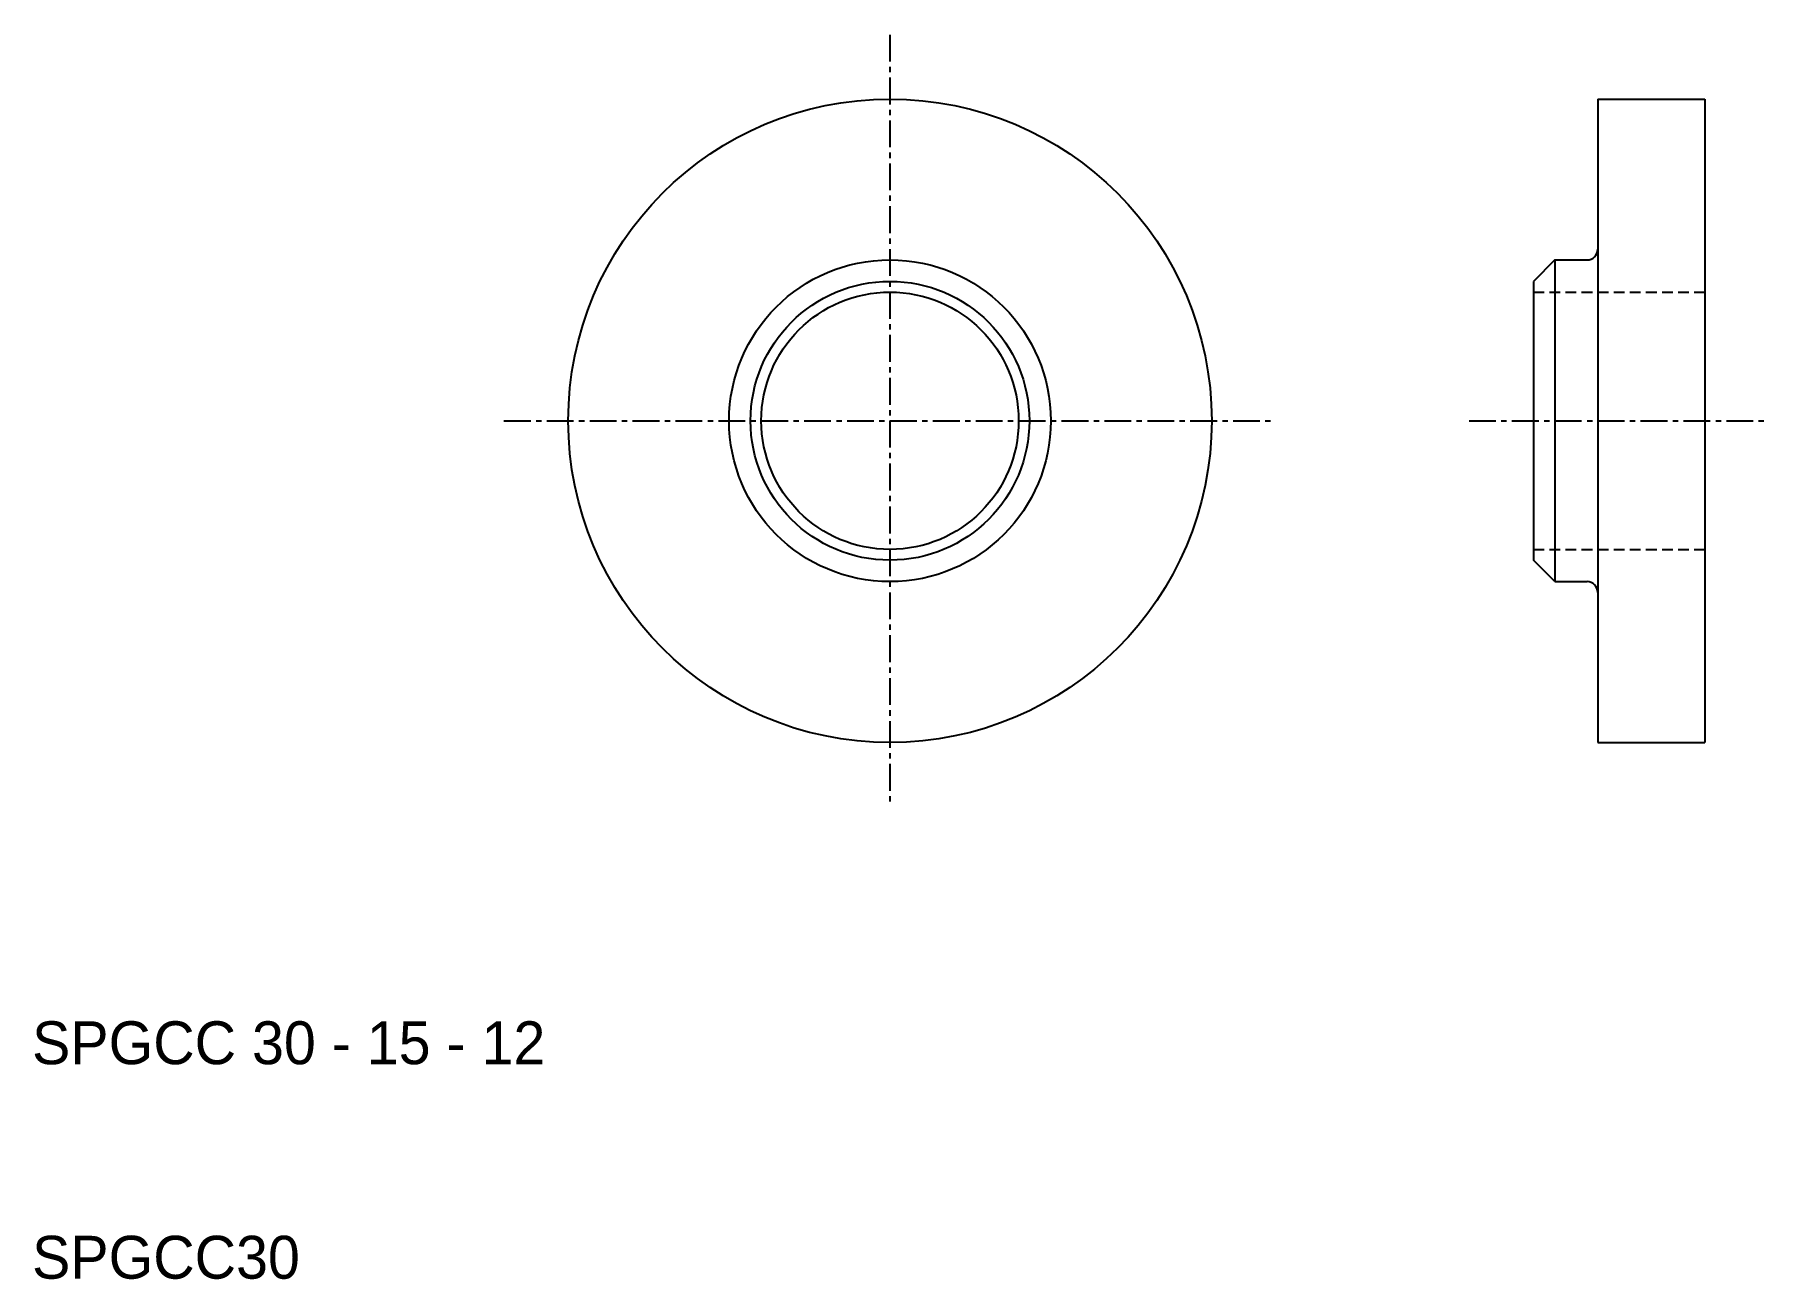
# Model space of a CAD drawing. Extents: x 10.1 to 91, y 10 to 68.
import ezdxf

# ---------------------------------------------------------------- set-up
doc = ezdxf.new("R2010")
doc.units = 0
doc.linetypes.add('CENTER', pattern=[2, 1.25, -0.25, 0.25, -0.25])
doc.linetypes.add('DASHED', pattern=[0.75, 0.5, -0.25])
doc.layers.get('0').update_dxf_attribs({"linetype": 'CONTINUOUS'})
doc.layers.add('CENTER', color=1, linetype='CENTER')

msp = doc.modelspace()

# ---------------------------------------------------------------- linework, layer by layer
at = {"color": 7, "linetype": 'CONTINUOUS'}
for p, q in [((83, 65), (88, 65)), ((83, 65), (83, 35)), ((88, 65), (88, 35)), ((81, 57.5), (80, 56.5)), ((81, 57.5), (81, 42.5)), ((81, 57.5), (82.5, 57.5)), ((80, 56.5), (80, 43.5)), ((81, 42.5), (80, 43.5)), ((81, 42.5), (82.5, 42.5)), ((83, 35), (88, 35))]:
    msp.add_line(p, q, dxfattribs=at)
at = {"color": 3, "linetype": 'DASHED'}
for p, q in [((80, 56), (88, 56)), ((80, 44), (88, 44))]:
    msp.add_line(p, q, dxfattribs=at)
at = {"color": 7, "linetype": 'CONTINUOUS'}
for radius in [15, 7.5, 6.5, 6]:
    msp.add_circle((50, 50), radius, dxfattribs=at)
for centre, start, end in [((82.5, 58), 270, 0), ((82.5, 42), 0, 90)]:
    msp.add_arc(centre, 0.5, start, end, dxfattribs=at)
at = {"layer": 'CENTER', "color": 1, "linetype": 'CENTER'}
for p, q in [((50, 68), (50, 32)), ((32, 50), (68, 50)), ((77, 50), (91, 50))]:
    msp.add_line(p, q, dxfattribs=at)

# ---------------------------------------------------------------- texts
at = {"color": 7, "linetype": 'CONTINUOUS'}
for s, p in [('SPGCC 30 - 15 - 12', (10, 20)), ('SPGCC30', (10, 10))]:
    msp.add_text(s, height=2, dxfattribs=at).set_placement(p)

doc.saveas('drawing.dxf')
